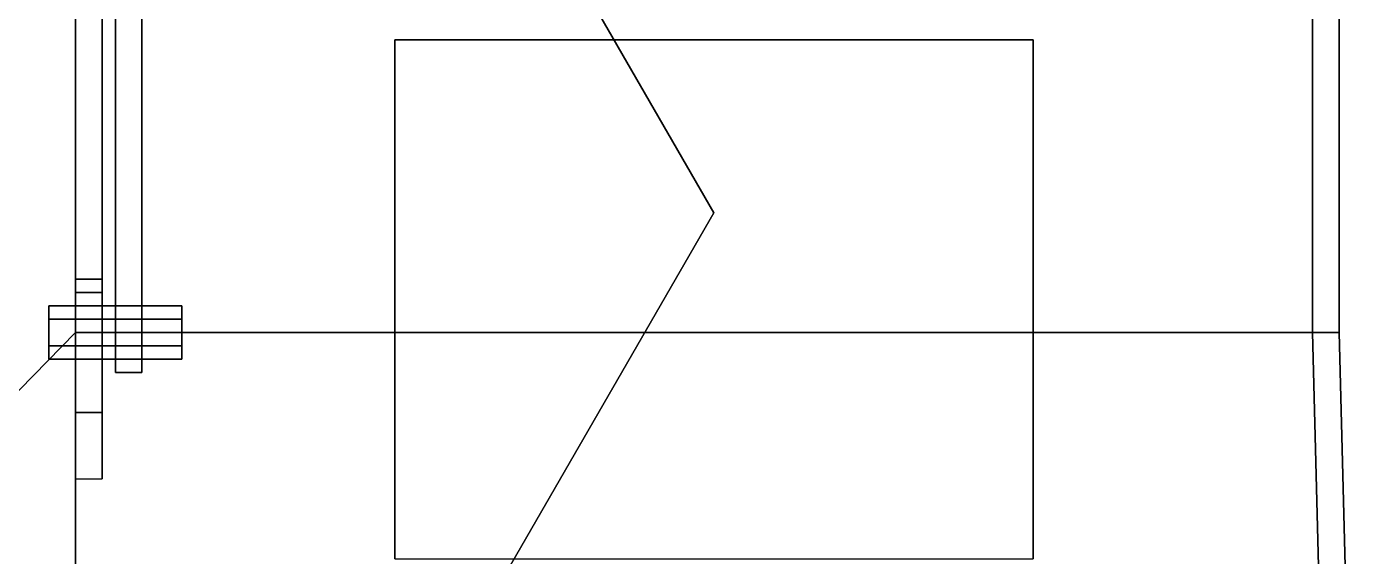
# Model space of a CAD drawing. Extents: x -0.6 to 1.08, y -1.05 to 0.75.
# Drawn here: x 0.083 to 1.08, y -0.258 to 0.14 of the extents above; entities that cross this region are included whole.
import ezdxf

# ---------------------------------------------------------------- set-up
doc = ezdxf.new("R2010")
doc.units = 0
doc.layers.add('TURRET', color=2, linetype='CONTINUOUS')

msp = doc.modelspace()

# ---------------------------------------------------------------- linework, layer by layer
at = {"layer": 'TURRET'}
for points in [[(0.12, 0.75, 0.15), (0.12, -0.09, 0.15), (0.12, -0.09, 1.08), (0.12, 0.75, 0.81)], [(0.12, 0.75, 0.81), (0.12, -0.09, 1.08), (0.14, -0.09, 1.08), (0.14, 0.17, 0.99643)], [(1.05, 0.17, 0.99643), (1.05, -0.09, 1.08), (1.07, -0.09, 1.08), (1.07, 0.75, 0.81)], [(1.07, -0.09, 1.08), (1.07, -0.09, 0.15), (1.07, 0.75, 0.15), (1.07, 0.75, 0.81)], [(0.14, 0.73, 0.18), (0.14, -0.09, 0.18), (1.05, -0.09, 0.18), (1.05, 0.73, 0.18)], [(0.14, 0.73, 0.8), (0.14, 0.17, 0.97756), (0.14, -0.09, 0.18), (0.14, 0.73, 0.18)], [(1.05, 0.73, 0.18), (1.05, -0.09, 0.18), (1.05, 0.17, 0.97756), (1.05, 0.73, 0.8)], [(-0.3, -0.51962, 0.15), (0.12, -0.09, 0.15), (0.12, 0.51962, 0.15), (-0.6, 0, 0.15)], [(-0.6, 0, 0.15), (0.12, 0.51962, 0.15), (0.12, 0.51962, 0.15), (-0.3, 0.51962, 0.15)], [(0.6, 0), (0.3, 0.51962), (0.3, 0.51962, 0.15), (0.6, 0, 0.15)], [(0.15, 0.47, 1.13), (0.15, -0.09, 1.13), (0.15, -0.09, 1.19), (0.15, 0.47, 1.19)], [(0.17, 0.47, 1.13), (0.17, -0.09, 1.13), (0.15, -0.09, 1.13), (0.15, 0.47, 1.13)], [(0.15, 0.47, 1.19), (0.15, -0.09, 1.19), (0.17, -0.09, 1.19), (0.17, 0.47, 1.19)], [(0.17, -0.09, 1.19), (0.17, -0.09, 1.13), (0.17, 0.47, 1.13), (0.17, 0.47, 1.19)], [(0.14, 0.17, 0.99643), (0.14, -0.09, 1.08), (0.14, -0.09, 0.18), (0.14, 0.17, 0.97756)], [(1.05, 0.17, 0.97756), (1.05, -0.09, 0.18), (1.05, -0.09, 1.08), (1.05, 0.17, 0.99643)], [(0.84, 0.13, 0.47), (0.84, 0.13, 0.18), (0.36, 0.13, 0.18), (0.36, 0.13, 0.47)], [(0.36, 0.13, 0.18), (0.36, -0.26, 0.18), (0.36, -0.26, 0.47), (0.36, 0.13, 0.47)], [(0.36, 0.13, 0.47), (0.36, -0.26, 0.47), (0.84, -0.26, 0.47), (0.84, 0.13, 0.47)], [(0.84, -0.26, 0.47), (0.84, -0.26, 0.18), (0.84, 0.13, 0.18), (0.84, 0.13, 0.47)], [(0.3, -0.51962), (0.6, 0), (0.6, 0, 0.15), (0.3, -0.51962, 0.15)], [(0.12, -0.05, 1.19), (0.12, -0.05, 1.13), (0.12, -0.06, 1.12), (0.12, -0.09, 1.2)], [(0.14, -0.09, 1.2), (0.14, -0.05, 1.19), (0.12, -0.05, 1.19), (0.12, -0.09, 1.2)], [(0.12, -0.06, 1.12), (0.12, -0.05, 1.13), (0.14, -0.05, 1.13), (0.14, -0.06, 1.12)], [(0.14, -0.05, 1.19), (0.14, -0.05, 1.13), (0.12, -0.05, 1.13), (0.12, -0.05, 1.19)], [(0.14, -0.06, 1.12), (0.14, -0.05, 1.13), (0.14, -0.05, 1.19), (0.14, -0.09, 1.2)], [(0.12, -0.09, 1.12), (0.12, -0.06, 1.12), (0.14, -0.06, 1.12), (0.14, -0.09, 1.12)], [(0.12, -0.09, 1.2), (0.12, -0.06, 1.12), (0.12, -0.09, 1.12), (0.12, -0.15, 1.18)], [(0.14, -0.09, 1.12), (0.14, -0.06, 1.12), (0.14, -0.09, 1.2), (0.14, -0.15, 1.18)], [(0.2, -0.08, 1.17732), (0.2, -0.07, 1.16), (0.1, -0.07, 1.16), (0.1, -0.08, 1.17732)], [(0.2, -0.07, 1.16), (0.2, -0.08, 1.14268), (0.1, -0.08, 1.14268), (0.1, -0.07, 1.16)], [(0.1, -0.1, 1.17732), (0.1, -0.08, 1.17732), (0.1, -0.07, 1.16), (0.1, -0.11, 1.16)], [(0.1, -0.11, 1.16), (0.1, -0.07, 1.16), (0.1, -0.08, 1.14268), (0.1, -0.1, 1.14268)], [(0.2, -0.11, 1.16), (0.2, -0.07, 1.16), (0.2, -0.08, 1.17732), (0.2, -0.1, 1.17732)], [(0.2, -0.1, 1.14268), (0.2, -0.08, 1.14268), (0.2, -0.07, 1.16), (0.2, -0.11, 1.16)], [(0.2, -0.1, 1.17732), (0.2, -0.08, 1.17732), (0.1, -0.08, 1.17732), (0.1, -0.1, 1.17732)], [(0.2, -0.08, 1.14268), (0.2, -0.1, 1.14268), (0.1, -0.1, 1.14268), (0.1, -0.08, 1.14268)], [(0.3, -0.51962, 0.15), (0.54804, -0.09, 0.15), (0.12, -0.09, 0.15), (-0.3, -0.51962, 0.15)], [(0.12, -0.09, -0.43), (0.12, -0.48, -0.43), (0.12, -0.48, -0.4), (0.12, -0.09, -0.4)], [(0.12, -0.09, -0.4), (0.12, -0.48, -0.4), (1.06, -0.48, -0.4), (1.05, -0.09, -0.4)], [(0.12, -0.09, 1.08), (0.12, -0.09, 0.18), (0.14, -0.09, 0.18), (0.14, -0.09, 1.08)], [(0.12, -0.09, 0.18), (0.12, -0.09, 1.12), (0.14, -0.09, 1.12), (0.14, -0.09, 0.18)], [(0.12, -0.15, 1.18), (0.12, -0.09, 1.12), (0.12, -0.09, 0.18), (0.12, -0.2, 0.18)], [(0.14, -0.15, 1.18), (0.14, -0.09, 1.2), (0.12, -0.09, 1.2), (0.12, -0.15, 1.18)], [(0.14, -0.09, 0.18), (0.14, -0.09, 1.12), (0.14, -0.15, 1.18), (0.14, -0.2, 0.18)], [(0.15, -0.12, 1.18), (0.15, -0.09, 1.19), (0.15, -0.09, 1.13), (0.15, -0.12, 1.14)], [(0.17, -0.12, 1.18), (0.17, -0.09, 1.19), (0.15, -0.09, 1.19), (0.15, -0.12, 1.18)], [(0.15, -0.12, 1.14), (0.15, -0.09, 1.13), (0.17, -0.09, 1.13), (0.17, -0.12, 1.14)], [(0.17, -0.09, 1.13), (0.17, -0.09, 1.19), (0.17, -0.12, 1.18), (0.17, -0.12, 1.14)], [(1.05, -0.09, -0.4), (1.06, -0.48, -0.4), (1.06, -0.48, 1.08), (1.05, -0.09, 1.08)], [(1.05, -0.09, 1.08), (1.06, -0.48, 1.08), (1.08, -0.48, 1.08), (1.07, -0.09, 1.08)], [(1.08, -0.48, 1.08), (1.08, -0.48, -0.43), (1.07, -0.09, -0.43), (1.07, -0.09, 1.08)], [(0.2, -0.11, 1.16), (0.2, -0.1, 1.17732), (0.1, -0.1, 1.17732), (0.1, -0.11, 1.16)], [(0.2, -0.1, 1.14268), (0.2, -0.11, 1.16), (0.1, -0.11, 1.16), (0.1, -0.1, 1.14268)], [(0.17, -0.12, 1.14), (0.17, -0.12, 1.18), (0.15, -0.12, 1.18), (0.15, -0.12, 1.14)], [(0.14, -0.2, 0.18), (0.14, -0.15, 1.18), (0.12, -0.15, 1.18), (0.12, -0.2, 0.18)]]:
    msp.add_3dface(points, dxfattribs=at)

doc.saveas('drawing.dxf')
